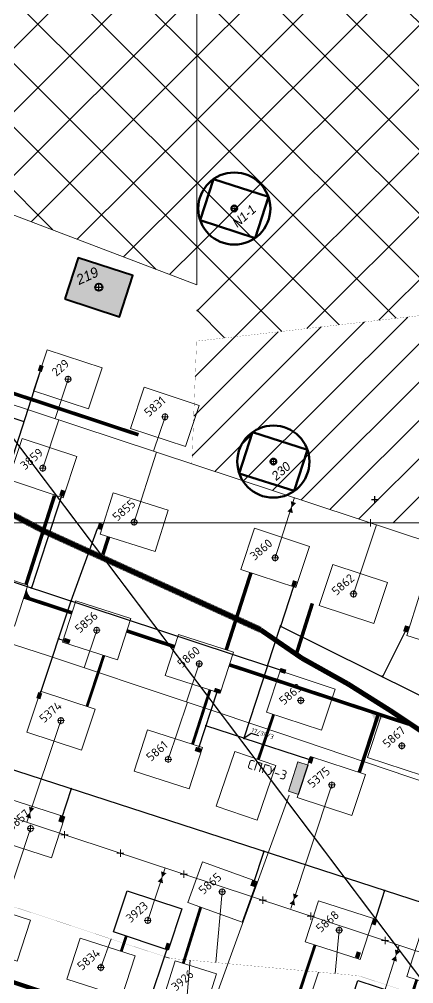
# Model space of a CAD drawing. Header units: millimetres. Extents: x 519 to 9564855, y -810 to 5021775.
# Drawn here: x 9532304 to 9532851, y 5001361 to 5002699 of the extents above; entities that cross this region are included whole.
import ezdxf
from ezdxf.enums import TextEntityAlignment as Align

# ---------------------------------------------------------------- set-up
doc = ezdxf.new("R2010")
doc.units = ezdxf.units.MM
doc.header["$LTSCALE"] = 2
doc.header["$MEASUREMENT"] = 0
doc.header["$PDMODE"] = 2
doc.header["$PDSIZE"] = 5
doc.linetypes.add('ACAD_ISO04W100', pattern=[30, 24, -3, 0, -3])
doc.linetypes.add('DASHED2', pattern=[9.525, 6.35, -3.175])
for name, color, linetype in [('Existing roads', 41, 'Continuous'), ('Future Roads', 44, 'Continuous'), ('GRID_PULKOVO', 7, 'Continuous'), ('OilColl&Flowlines', 3, 'Continuous'), ('ROAD_GROUND', 9, 'Continuous'), ('Stage 9.Frame&Text', 7, 'Continuous'), ('МГ-земельный участок', 7, 'Continuous'), ('Скважины  2018 года', 7, 'Continuous'), ('Скважины 2017г', 221, 'Continuous'), ('Скважины на 2014 год', 70, 'Continuous'), ('Скважины на 2015 год', 7, 'Continuous'), ('Скважины на 2016 год.', 40, 'Continuous'), ('Скважины на 2020 год', 140, 'Continuous')]:
    doc.layers.add(name, color=color, linetype=linetype)
for name, color, linetype, lineweight in [('PPLINE_GAS', 4, 'GAS_LINE', 30), ('severniy kollektor', 3, 'ACAD_ISO04W100', 30), ('Stage 11.Object 2.Frame&Text', 26, 'Continuous', 53), ('Карьер', 7, 'Continuous', 0), ('Скважины на 2024 год-125', 10, 'Continuous', 40), ('Скважины на 2026', 222, 'Continuous', 50), ('Скважины на 2026 доп.', 222, 'Continuous', 50), ('Электро', 1, 'Continuous', 30), ('Электроснаб', 1, 'Continuous', 18), ('Электроснабжене', 1, 'Continuous', 18)]:
    doc.layers.add(name, color=color, linetype=linetype, lineweight=lineweight)
doc.styles.add('92051501$0$STANDARD', font='simplex.shx')
doc.styles.add('Elect', font='isocpeur.ttf')
doc.styles.add('Line_GUGK', font='')
doc.styles.get("Standard").update_dxf_attribs({"font": 'isocpeur.ttf', "width": 0.5})
doc.styles.get('Line_GUGK').set_extended_font_data('Bm431', italic=True)
doc.linetypes.add('GAS_LINE', pattern='A,0.5,-0.2,["G",92051501$0$STANDARD,S=0.1,R=0,X=-0.1,Y=-0.05],-0.05', length=0.75)

# ---------------------------------------------------------------- blocks, each defined once
blk = doc.blocks.new('92051501$0$WELLPAD')
at = {"flags": 128}
blk.add_lwpolyline([(40, -30), (-40, -30), (-40, 30), (40, 30)], close=True, dxfattribs=at)

msp = doc.modelspace()

# ---------------------------------------------------------------- hatches: boundary and pattern name
at = {"linetype": 'ByBlock', "lineweight": 0, "ltscale": 80}
msp.add_hatch(color=1, dxfattribs=at).paths.add_polyline_path([(9532704.18579, 5001663.69646), (9532690.13348, 5001668.26233), (9532676.98271, 5001627.78845), (9532691.03502, 5001623.22257)])
at = {"layer": 'Future Roads', "linetype": 'ByBlock', "lineweight": 0, "ltscale": 25}
h = msp.add_hatch(color=41, dxfattribs=at)
edge = h.paths.add_edge_path()
edge.add_line((9532314.1118, 5001907.7346), (9532311.41893, 5001899.36103))
edge.add_line((9532311.41893, 5001899.36103), (9532319.37692, 5001896.72787))
edge.add_arc((9532334.79199, 5001910.36951), 20.58442, 187.61544674, 221.50735805, ccw=False)
edge.add_line((9532314.38913, 5001907.64158), (9532314.1118, 5001907.7346))
h = msp.add_hatch(color=41, dxfattribs=at)
edge = h.paths.add_edge_path()
edge.add_line((9532800.72544, 5001723.36821), (9532795.97941, 5001724.96006))
edge.add_arc((9532775.57655, 5001722.23214), 20.58442, 367.61544673, 401.50735806)
edge.add_line((9532790.99162, 5001735.87377), (9532809.15128, 5001729.86506))
edge.add_arc((9532820.78924, 5001706.05945), 26.4981, 476.05282574, 499.21610864)
at = {"layer": 'Карьер', "lineweight": 0}
h = msp.add_hatch(dxfattribs=at)
h.set_pattern_fill('NET', color=256, scale=500, angle=45, style=0)
h.paths.add_polyline_path([(9531530, 5003150), (9531530, 5003012.41061), (9532000, 5003012.50756), (9532000, 5003150)])
h.paths.add_polyline_path([(9532200.82776, 5003150), (9532000, 5003150), (9532000, 5003012.50756), (9532200.89469, 5003012.549)])
h.paths.add_polyline_path([(9532000, 5003000), (9531530, 5003000), (9531530, 5002720), (9532000, 5002540.29412)])
h.paths.add_polyline_path([(9532184.25404, 5002849.83445), (9532181.77125, 5002923.70671), (9532180.03847, 5002975.26335), (9532179.20709, 5003000), (9532000, 5003000), (9532000, 5002540.29412), (9532198.17034, 5002464.5231), (9532196.92, 5002493.96), (9532188.86, 5002712.79), (9532187.45839, 5002754.4931)])
h.paths.add_polyline_path([(9532026.2, 5002754, -1), (9532016.2, 5002754, -1)], flags=0)
h.paths.add_polyline_path([(9532550, 5003000), (9532179.20709, 5003000), (9532180.03847, 5002975.26335), (9532181.77125, 5002923.70671), (9532184.25404, 5002849.83445), (9532187.45839, 5002754.4931), (9532188.86, 5002712.79), (9532198.73034, 5002464.30899), (9532550, 5002330)])
h.paths.add_polyline_path([(9532200.82776, 5003150), (9532200.89469, 5003012.549), (9532178.78548, 5003012.54444), (9532179.20709, 5003000), (9532550, 5003000), (9532550, 5003150)])
h.paths.add_polyline_path([(9531717.26949, 5002856.20254), (9531843.26949, 5002856.20254), (9531843.26949, 5002901.20254), (9531717.26949, 5002901.20254)], flags=24)
h.paths.add_polyline_path([(9532023.85165, 5002745.60311), (9532057.88116, 5002779.63262), (9532040.64544, 5002796.86835), (9532006.61592, 5002762.83884)], flags=24)
at = {"layer": 'Карьер', "linetype": 'ByBlock', "lineweight": 0, "ltscale": 5}
h = msp.add_hatch(dxfattribs=at)
h.set_pattern_fill('NET', color=4, scale=500, angle=45)
h.paths.add_polyline_path([(9533000, 5003000), (9533000, 5003000), (9532550, 5003000), (9532550, 5002330), (9532549.8, 5002252), (9533000, 5002303.60825)])
h.paths.add_polyline_path([(9533000, 5003149.05192), (9532586.98715, 5003149.70151), (9532550, 5003149.6835), (9532550, 5003000), (9533000, 5003000)])
h.paths.add_polyline_path([(9533643.38, 5003148.04), (9533000, 5003149.05192), (9533000, 5003000), (9533688.50212, 5003000)])
h.paths.add_polyline_path([(9533688.50212, 5003000), (9533000, 5003000), (9533000, 5002303.60825), (9533870.35, 5002403.38)])
h = msp.add_hatch(dxfattribs=at)
h.set_pattern_fill('ANSI31', color=5, scale=300)
h.paths.add_polyline_path([(9532549.8, 5002252), (9532543.21012, 5002081.86135), (9532790.61366, 5002000), (9533000, 5002000), (9533000, 5002303.53128)])
h.paths.add_polyline_path([(9534000, 5002000), (9533870.75, 5002403.2), (9533000, 5002303.53128), (9533000, 5002000)])
h.paths.add_polyline_path([(9533436.27985, 5002004.61056), (9533544.22985, 5002004.61056), (9533544.22985, 5002033.18556), (9533436.27985, 5002033.18556)], flags=24)
at = {"layer": 'Скважины на 2024 год-125', "linetype": 'ByBlock', "lineweight": 0, "true_color": 0xadddf7}
h = msp.add_hatch(color=141, dxfattribs=at)
h.dxf.hatch_style = 1
h.paths.add_polyline_path([(9532461.61277, 5002342.97102), (9532385.52825, 5002367.69238), (9532366.98723, 5002310.62898), (9532443.07175, 5002285.90762)])
h.paths.add_polyline_path([(9532419.3, 5002326.8, -1), (9532409.3, 5002326.8, -1)], flags=16)
at = {"layer": 'Электро', "ltscale": 7.5}
for points in [[(9532337.91697, 5002217.44929), (9532332.2946, 5002219.27535), (9532329.63246, 5002211.07871), (9532335.25484, 5002209.25265)], [(9532367.59388, 5002044.35462), (9532361.9715, 5002046.18068), (9532359.30937, 5002037.98404), (9532364.93174, 5002036.15798)], [(9532411.86445, 5001991.9436), (9532417.47668, 5001990.08662), (9532420.18391, 5001998.26847), (9532414.57168, 5002000.12546)], [(9532689.03557, 5001918.4956), (9532683.4132, 5001920.32166), (9532680.75106, 5001912.12502), (9532686.37343, 5001910.29896)], [(9532836.03237, 5001849.63412), (9532841.64461, 5001847.77714), (9532844.35184, 5001855.959), (9532838.7396, 5001857.81598)], [(9532373.28842, 5001832.07468), (9532375.1454, 5001837.68692), (9532366.96354, 5001840.39415), (9532365.10656, 5001834.78191)], [(9532666.02381, 5001798.67888), (9532664.22805, 5001793.04676), (9532672.4389, 5001790.42878), (9532674.23466, 5001796.0609)], [(9532581.64845, 5001762.68078), (9532583.50544, 5001768.29301), (9532575.32358, 5001771.00024), (9532573.46659, 5001765.38801)], [(9532335.87317, 5001763.26458), (9532330.24105, 5001765.06034), (9532327.62308, 5001756.84949), (9532333.2552, 5001755.05373)], [(9532555.28682, 5001680.78163), (9532557.1438, 5001686.39387), (9532548.96195, 5001689.1011), (9532547.10496, 5001683.48886)], [(9532712.06135, 5001673.90944), (9532706.42923, 5001675.7052), (9532703.81126, 5001667.49435), (9532709.44338, 5001665.69859)], [(9532358.14517, 5001585.75596), (9532363.7574, 5001583.89898), (9532366.46463, 5001592.08084), (9532360.8524, 5001593.93782)], [(9532624.22618, 5001496.53562), (9532629.83841, 5001494.67863), (9532632.54564, 5001502.86049), (9532626.93341, 5001504.71748)], [(9532792.1163, 5001443.22934), (9532797.72854, 5001441.37236), (9532800.43577, 5001449.55422), (9532794.82353, 5001451.4112)], [(9532514.00216, 5001415.67177), (9532508.37979, 5001417.49782), (9532505.71765, 5001409.30118), (9532511.34003, 5001407.47512)], [(9532777.47537, 5001403.56029), (9532771.853, 5001405.38635), (9532769.19086, 5001397.18971), (9532774.81324, 5001395.36365)]]:
    msp.add_hatch(color=256, dxfattribs=at).paths.add_polyline_path(points)
at = {"layer": 'Электроснаб', "linetype": 'ByBlock', "lineweight": 0, "ltscale": 7.5}
for points in [[(9532337.91697, 5002217.44929), (9532332.2946, 5002219.27535), (9532329.63246, 5002211.07871), (9532335.25484, 5002209.25265)], [(9532367.59388, 5002044.35462), (9532361.9715, 5002046.18068), (9532359.30937, 5002037.98404), (9532364.93174, 5002036.15798)], [(9532411.86445, 5001991.9436), (9532417.47668, 5001990.08662), (9532420.18391, 5001998.26847), (9532414.57168, 5002000.12546)], [(9532689.03557, 5001918.4956), (9532683.4132, 5001920.32166), (9532680.75106, 5001912.12502), (9532686.37343, 5001910.29896)], [(9532836.03237, 5001849.63412), (9532841.64461, 5001847.77714), (9532844.35184, 5001855.959), (9532838.7396, 5001857.81598)], [(9532373.28842, 5001832.07468), (9532375.1454, 5001837.68692), (9532366.96354, 5001840.39415), (9532365.10656, 5001834.78191)], [(9532666.02381, 5001798.67888), (9532664.22805, 5001793.04676), (9532672.4389, 5001790.42878), (9532674.23466, 5001796.0609)], [(9532581.64845, 5001762.68078), (9532583.50544, 5001768.29301), (9532575.32358, 5001771.00024), (9532573.46659, 5001765.38801)], [(9532335.87317, 5001763.26458), (9532330.24105, 5001765.06034), (9532327.62308, 5001756.84949), (9532333.2552, 5001755.05373)], [(9532555.28682, 5001680.78163), (9532557.1438, 5001686.39387), (9532548.96195, 5001689.1011), (9532547.10496, 5001683.48886)], [(9532712.06135, 5001673.90944), (9532706.42923, 5001675.7052), (9532703.81126, 5001667.49435), (9532709.44338, 5001665.69859)], [(9532358.14517, 5001585.75596), (9532363.7574, 5001583.89898), (9532366.46463, 5001592.08084), (9532360.8524, 5001593.93782)], [(9532624.22618, 5001496.53562), (9532629.83841, 5001494.67863), (9532632.54564, 5001502.86049), (9532626.93341, 5001504.71748)], [(9532792.1163, 5001443.22934), (9532797.72854, 5001441.37236), (9532800.43577, 5001449.55422), (9532794.82353, 5001451.4112)], [(9532514.00216, 5001415.67177), (9532508.37979, 5001417.49782), (9532505.71765, 5001409.30118), (9532511.34003, 5001407.47512)]]:
    msp.add_hatch(color=1, dxfattribs=at).paths.add_polyline_path(points)
at = {"layer": 'Электроснабжене', "linetype": 'ByBlock', "lineweight": 0, "ltscale": 7.5}
for points in [[(9532337.91697, 5002217.44929), (9532332.2946, 5002219.27535), (9532329.63246, 5002211.07871), (9532335.25484, 5002209.25265)], [(9532367.59388, 5002044.35462), (9532361.9715, 5002046.18068), (9532359.30937, 5002037.98404), (9532364.93174, 5002036.15798)], [(9532411.86445, 5001991.9436), (9532417.47668, 5001990.08662), (9532420.18391, 5001998.26847), (9532414.57168, 5002000.12546)], [(9532689.03557, 5001918.4956), (9532683.4132, 5001920.32166), (9532680.75106, 5001912.12502), (9532686.37343, 5001910.29896)], [(9532836.03237, 5001849.63412), (9532841.64461, 5001847.77714), (9532844.35184, 5001855.959), (9532838.7396, 5001857.81598)], [(9532373.28842, 5001832.07468), (9532375.1454, 5001837.68692), (9532366.96354, 5001840.39415), (9532365.10656, 5001834.78191)], [(9532666.02381, 5001798.67888), (9532664.22805, 5001793.04676), (9532672.4389, 5001790.42878), (9532674.23466, 5001796.0609)], [(9532581.64845, 5001762.68078), (9532583.50544, 5001768.29301), (9532575.32358, 5001771.00024), (9532573.46659, 5001765.38801)], [(9532335.87317, 5001763.26458), (9532330.24105, 5001765.06034), (9532327.62308, 5001756.84949), (9532333.2552, 5001755.05373)], [(9532555.28682, 5001680.78163), (9532557.1438, 5001686.39387), (9532548.96195, 5001689.1011), (9532547.10496, 5001683.48886)], [(9532712.06135, 5001673.90944), (9532706.42923, 5001675.7052), (9532703.81126, 5001667.49435), (9532709.44338, 5001665.69859)], [(9532358.14517, 5001585.75596), (9532363.7574, 5001583.89898), (9532366.46463, 5001592.08084), (9532360.8524, 5001593.93782)], [(9532624.22618, 5001496.53562), (9532629.83841, 5001494.67863), (9532632.54564, 5001502.86049), (9532626.93341, 5001504.71748)], [(9532792.1163, 5001443.22934), (9532797.72854, 5001441.37236), (9532800.43577, 5001449.55422), (9532794.82353, 5001451.4112)], [(9532514.00216, 5001415.67177), (9532508.37979, 5001417.49782), (9532505.71765, 5001409.30118), (9532511.34003, 5001407.47512)]]:
    msp.add_hatch(color=1, dxfattribs=at).paths.add_polyline_path(points)

# ---------------------------------------------------------------- linework, layer by layer
at = {"color": 1, "linetype": 'ByBlock', "lineweight": 0, "ltscale": 80, "elevation": -0.73496}
msp.add_lwpolyline([(9532690.13348, 5001668.26233), (9532704.18579, 5001663.69646), (9532691.03502, 5001623.22257), (9532676.98271, 5001627.78845)], close=True, dxfattribs=at)
msp.add_point((9532797, 5002032.1))
at = {"linetype": 'ByBlock', "lineweight": 0, "ltscale": 5}
for p in [(9532366.83539, 5001567.24862), (9532444.17068, 5001541.65972), (9532532.21017, 5001512.52897), (9532641.52433, 5001476.35881), (9532708.07092, 5001454.3397), (9532810.89535, 5001420.31687)]:
    msp.add_point(p, dxfattribs=at)
at = {"layer": 'DEFPOINTS', "lineweight": 0, "ltscale": 80}
for p in [(9532336.5, 5002075.9), (9532658.6, 5001951.4), (9532361.8, 5001725.5), (9532737.1, 5001636.2), (9532737.1, 5001636.2), (9532737.1, 5001636.2), (9532737.1, 5001636.2)]:
    msp.add_point(p, dxfattribs=at)
at = {"layer": 'Existing roads', "linetype": 'ByBlock', "lineweight": 0, "ltscale": 5}
for points, const_width in [([(9532421.3197, 5001816.07106), (9532397.83665, 5001745.09996)], 4), ([(9532568.38568, 5001768.00863), (9532544.11408, 5001692.53534)], 4), ([(9531952.01775, 5001476.28536), (9533383.45024, 5001002.65028)], 6), ([(9532531.25907, 5001388.66063), (9532555.49552, 5001466.65312)], 4), ([(9532676.60943, 5001301.24087), (9532713.92407, 5001414.08463)], 4)]:
    msp.add_lwpolyline(points, dxfattribs=dict(at, const_width=const_width))
at = {"layer": 'Existing roads', "linetype": 'ByBlock', "lineweight": 0, "ltscale": 5, "const_width": 4, "elevation": 0.00005}
msp.add_lwpolyline([(9532445.3674, 5001405.45479), (9532452.21651, 5001426.15433)], dxfattribs=at)
at = {"layer": 'Future Roads', "color": 41, "linetype": 'ByBlock', "lineweight": 0, "const_width": 5, "elevation": 0.00005}
for points in [[(9532469.26145, 5002122.05797), (9532205.1022, 5002209.61742)], [(9532352.92637, 5002037.69889), (9532313.42792, 5001914.41369)], [(9532625.08989, 5001930.51975), (9532590.88755, 5001823.79853)], [(9532710.22183, 5001888.18233), (9532687.9092, 5001817.5229)], [(9532775.28391, 5001653.85638), (9532801.70473, 5001734.61321)]]:
    msp.add_lwpolyline(points, dxfattribs=at)
at = {"layer": 'Future Roads', "color": 41, "linetype": 'ByBlock', "lineweight": 0, "const_width": 5}
for points in [[(9532427.86708, 5001980.65327), (9532419.82453, 5001955.54018)], [(9532377.03444, 5001875.12891), (9532310.68613, 5001897.08237)], [(9532519.25652, 5001828.07021), (9532452.98746, 5001849.99744)], [(9532843.45195, 5001720.79981), (9532595.20953, 5001802.93873)]]:
    msp.add_lwpolyline(points, dxfattribs=at)
at = {"layer": 'GRID_PULKOVO', "lineweight": 0}
msp.add_line((9519000, 5002000), (9533000, 5002000), dxfattribs=at)
at = {"layer": 'OilColl&Flowlines', "color": 3, "linetype": 'ByBlock', "lineweight": 0}
for p, q in [((9528113.79608, 5002974.50562), (9533711.21889, 5001122.41542)), ((9531577.2975, 5002401.46434), (9533914.48145, 5001628.13251)), ((9532336.5, 5002075.9), (9532358.67584, 5002142.9204)), ((9532658.6, 5001951.4), (9532685.59774, 5002035.01552)), ((9532361.8, 5001725.5), (9532314.5292, 5001584.55473)), ((9532737.1, 5001636.2), (9532680.36661, 5001464.73885))]:
    msp.add_line(p, q, dxfattribs=at)
at = {"layer": 'OilColl&Flowlines', "lineweight": 0, "ltscale": 50}
for p, q in [((9532371.6, 5002199.1), (9532353.56052, 5002144.58062)), ((9532506, 5002147), (9532490.24552, 5002099.38638)), ((9532767.3, 5001901.2), (9532799.06577, 5001997.20335))]:
    msp.add_line(p, q, dxfattribs=at)
at = {"layer": 'OilColl&Flowlines', "linetype": 'ByBlock', "lineweight": 0}
for p, q in [((9532482, 5001448.4), (9532506.19894, 5001521.13469)), ((9532802, 5001324), (9532830.7009, 5001413.76287))]:
    msp.add_line(p, q, dxfattribs=at)
at = {"layer": 'OilColl&Flowlines', "color": 3, "linetype": 'ByBlock', "lineweight": 0}
for points in [[(9532684.06878, 5002028.60317, 8, 0, 0), (9532681.68827, 5002021.59133, 0, 8, 0), (9532679.30593, 5002014.57407, 8, 8, 0)], [(9532321.30756, 5001604.85788, 8, 0, 0), (9532318.92706, 5001597.84604, 0, 8, 0), (9532316.54471, 5001590.82878, 8, 8, 0)], [(9532687.20203, 5001484.31669, 8, 0, 0), (9532684.82153, 5001477.30485, 0, 8, 0), (9532682.43918, 5001470.28759, 8, 8, 0)]]:
    msp.add_lwpolyline(points, format="xyseb", dxfattribs=at)
at = {"layer": 'OilColl&Flowlines', "linetype": 'ByBlock', "lineweight": 0, "ltscale": 5, "const_width": 0.2}
for points in [[(9532115.37207, 5001527.12365), (9532512.46181, 5001395.74729)], [(9532512.46181, 5001395.74729), (9532774.44245, 5001371.53027)], [(9532774.44245, 5001371.53027), (9533250.84546, 5001213.89714)]]:
    msp.add_lwpolyline(points, dxfattribs=at)
at = {"layer": 'OilColl&Flowlines', "linetype": 'ByBlock', "lineweight": 0}
for points in [[(9532504.26013, 5001515.09256, 8, 0, 0), (9532501.87962, 5001508.08073, 0, 8, 0), (9532499.49728, 5001501.06347, 8, 8, 0)], [(9532828.36942, 5001406.53402, 8, 0, 0), (9532825.98892, 5001399.52218, 0, 8, 0), (9532823.60657, 5001392.50492, 8, 8, 0)]]:
    msp.add_lwpolyline(points, format="xyseb", dxfattribs=at)
at = {"layer": 'PPLINE_GAS', "lineweight": 0, "ltscale": 25}
msp.add_line((9532678.12933, 5001622.29979), (9532413.60392, 5000895.54639), dxfattribs=at)
at = {"layer": 'ROAD_GROUND', "color": 8, "lineweight": 0, "const_width": 7}
for points in [[(9524537.87877, 5006183.0772), (9524596.61062, 5006146.11647), (9525224.23922, 5006057.68426), (9525621.0772, 5005860.96201), (9525912.93567, 5005677.01423), (9526862.06839, 5005023.65939), (9527571.35015, 5004512.27254), (9528019.23113, 5004210.88347), (9529454.57675, 5003507.66217), (9530449.20265, 5002994.49962), (9531579.26201, 5002384.42156), (9532340.28086, 5001987.55958), (9532638.37132, 5001851.5639)], [(9532695.99, 5001811.97), (9532638.37132, 5001851.5639)], [(9532695.99, 5001811.97), (9532759.77, 5001776.25)], [(9532759.77, 5001776.25), (9532818.28, 5001739.4)], [(9532818.28, 5001739.4), (9532883.25, 5001696.17)]]:
    msp.add_lwpolyline(points, dxfattribs=at)
at = {"layer": 'ROAD_GROUND', "lineweight": 0, "const_width": 0.5}
for points in [[(9524542.10393, 5006176.41948), (9524595.18425, 5006142.27793), (9525223.04143, 5006053.81351), (9525619.11741, 5005857.46901), (9525910.73434, 5005673.67347), (9526859.72905, 5005020.41478), (9527569.06331, 5004508.99009), (9528017.22526, 5004207.41194), (9529452.74272, 5003504.10741), (9530447.30242, 5002990.9798), (9531577.38702, 5002380.88811), (9532338.52473, 5001983.96415), (9532636.71105, 5001847.92473)], [(9524546.43165, 5006183.14784), (9524598.037, 5006149.955), (9525225.437, 5006061.555), (9525623.037, 5005864.455), (9525915.137, 5005680.355), (9526864.337, 5005026.955), (9527573.637, 5004515.555), (9528021.237, 5004214.355), (9529456.337, 5003511.255), (9530451.037, 5002998.055), (9531581.137, 5002387.955), (9532342.037, 5001991.155), (9532640.03159, 5001855.20306)]]:
    msp.add_lwpolyline(points, dxfattribs=at)
at = {"layer": 'severniy kollektor', "linetype": 'Continuous', "lineweight": 0}
msp.add_lwpolyline([(9533050.9466, 5001552.5322), (9532995.84, 5001576.4048), (9532965.1047, 5001593.1924), (9532873.9752, 5001637.3345), (9532666.485, 5001707.4662), (9532538.2339, 5001750.7109), (9532344.466, 5001815.5289), (9532251.2939, 5001845.6662), (9532249.8324, 5001846.0274), (9532105.8434, 5001892.8327), (9531922.8381, 5001952.285), (9531921.7448, 5001952.6028), (9531920.7279, 5001952.9693), (9531553.1023, 5002072.7637)], dxfattribs=at)
at = {"layer": 'Stage 9.Frame&Text', "color": 0, "linetype": 'ByBlock', "lineweight": 0, "elevation": 0.00005}
for points in [[(9532289.09218, 5002059.8859), (9532365.0727, 5002034.74532), (9532383.92814, 5002091.73072), (9532307.94761, 5002116.8713)], [(9532611.19218, 5001935.3859), (9532687.1727, 5001910.24532), (9532706.02814, 5001967.23072), (9532630.04761, 5001992.3713)], [(9532314.39218, 5001709.4859), (9532390.3727, 5001684.34532), (9532409.22814, 5001741.33072), (9532333.24761, 5001766.4713)], [(9532688.93384, 5001618.89402), (9532764.91436, 5001593.75344), (9532783.7698, 5001650.73884), (9532707.78927, 5001675.87942)]]:
    msp.add_lwpolyline(points, close=True, dxfattribs=at)
at = {"layer": 'Stage 9.Frame&Text', "color": 0, "linetype": 'ByBlock', "lineweight": 0}
for centre in [(9532336.5, 5002075.9), (9532658.6, 5001951.4), (9532361.8, 5001725.5), (9532737.1, 5001636.2), (9532482, 5001448.4)]:
    msp.add_circle(centre, 4, dxfattribs=at)
for p in [(9532336.5, 5002075.9), (9532361.8, 5001725.5), (9532737.1, 5001636.2), (9532482, 5001448.4)]:
    msp.add_point(p, dxfattribs=at)
at = {"layer": 'Stage 9.Frame&Text', "color": 0, "linetype": 'ByBlock', "lineweight": 0, "ltscale": 80}
msp.add_point((9532658.6, 5001951.4), dxfattribs=at)
at = {"layer": 'Карьер', "color": 1, "lineweight": 0}
for p, q in [((9532550, 5003150), (9532550, 5002330)), ((9532550, 5002330), (9531530, 5002720))]:
    msp.add_line(p, q, dxfattribs=at)
at = {"layer": 'Карьер', "color": 5, "linetype": 'ByBlock', "lineweight": 0, "ltscale": 5, "const_width": 0.2}
msp.add_lwpolyline([(9532549.8, 5002252), (9533870.75, 5002403.2), (9534000, 5002000), (9532790.61366, 5002000), (9532543.2, 5002081.6), (9532549.8, 5002252)], dxfattribs=at)
at = {"layer": 'Карьер', "color": 5, "linetype": 'ByBlock', "lineweight": 0, "ltscale": 5}
msp.add_point((9532790.7, 5002000), dxfattribs=at)
at = {"layer": 'МГ-земельный участок', "color": 0, "linetype": 'DASHED2', "lineweight": 25, "ltscale": 5, "const_width": 2}
msp.add_lwpolyline([(9522167.80801, 4999999.48247), (9521654, 5002362), (9522840, 5002532), (9525642, 5002155), (9528521, 5002235), (9531281, 5003464), (9533105, 5001043), (9546614, 4998215), (9544978, 4995525), (9543652, 4996420), (9539605, 4995735), (9529554.6705, 4998798.09585), (9529554.71722, 4998845.23995), (9529525.402, 4998845.269), (9529525.36994, 4998882.97318), (9529309.91997, 4998882.84552), (9526935, 5000017), (9526935, 4999132), (9522906, 5001105), (9522683.367, 5000265.06642), (9522496, 5000315)], close=True, dxfattribs=at)
at = {"layer": 'Скважины  2018 года', "color": 0, "linetype": 'ByBlock', "lineweight": 0}
msp.add_point((9532767.3, 5001901.2), dxfattribs=at)
at = {"layer": 'Скважины 2017г', "color": 3, "linetype": 'ByBlock', "lineweight": 0, "ltscale": 5}
for points in [[(9532463.2, 5002001), (9532494.36746, 5002098.02251)], [(9532682.9, 5001267.8), (9532718.8974, 5001376.66475)]]:
    msp.add_lwpolyline(points, dxfattribs=at)
at = {"layer": 'Скважины 2017г', "color": 0, "linetype": 'ByBlock', "lineweight": 0, "ltscale": 5}
for points in [[(9532416.02218, 5001984.3795), (9532434.03453, 5002041.63697), (9532510.37782, 5002017.6205), (9532492.36547, 5001960.36303), (9532416.02218, 5001984.3795)], [(9532841.22218, 5001843.4795), (9532859.23453, 5001900.73697), (9532935.57782, 5001876.7205), (9532917.56547, 5001819.46303), (9532841.22218, 5001843.4795)], [(9532935.66813, 5001403.31215), (9532917.29912, 5001346.19316), (9532841.14046, 5001370.68517), (9532859.50947, 5001427.80416), (9532935.66813, 5001403.31215)]]:
    msp.add_lwpolyline(points, dxfattribs=at)
msp.add_circle((9532463.2, 5002001), 4, dxfattribs=at)
msp.add_point((9532463.2, 5002001), dxfattribs=at)
at = {"layer": 'Скважины на 2014 год', "color": 9, "linetype": 'ByBlock', "lineweight": 0, "ltscale": 5, "const_width": 4}
msp.add_lwpolyline([(9532635.31075, 5001671.5933), (9532656.61119, 5001734.19233)], dxfattribs=at)
at = {"layer": 'Скважины на 2014 год', "color": 41, "linetype": 'ByBlock', "lineweight": 0, "ltscale": 5, "const_width": 4, "elevation": 0.00005}
msp.add_lwpolyline([(9532846.72895, 5001340.72383), (9532854.90507, 5001366.18969)], dxfattribs=at)
at = {"layer": 'Скважины на 2015 год', "color": 3, "linetype": 'ByBlock', "lineweight": 0, "ltscale": 5}
for p, q in [((9532411.3, 5001850.8), (9532393.96269, 5001798.97158)), ((9532553.5, 5001804.4), (9532535.95633, 5001751.47278)), ((9532510.6, 5001671.8), (9532537.12127, 5001751.08309)), ((9532319.8, 5001575.8), (9532285.15466, 5001470.95141)), ((9532585.29641, 5001487.80115), (9532576.23236, 5001389.8464)), ((9532747.5, 5001434.8), (9532741.92162, 5001374.51467)), ((9532417.2, 5001383), (9532431.3487, 5001422.5834, 0.00005)), ((9532536.6, 5001344.8), (9532541.0692, 5001393.10287))]:
    msp.add_line(p, q, dxfattribs=at)
at = {"layer": 'Скважины на 2015 год', "linetype": 'ByBlock', "lineweight": 0, "ltscale": 5}
msp.add_line((9532504.94466, 5001398.23432), (9532512.46181, 5001395.74729), dxfattribs=at)
at = {"layer": 'Скважины на 2015 год', "color": 0, "linetype": 'ByBlock', "lineweight": 0}
for points in [[(9532315.99433, 5001913.58836), (9532297.62532, 5001856.46936), (9532221.46666, 5001880.96137), (9532239.83567, 5001938.08036), (9532315.99433, 5001913.58836)], [(9532458.50048, 5001867.14034), (9532440.13147, 5001810.02134), (9532363.97281, 5001834.51335), (9532382.34182, 5001891.63235), (9532458.50048, 5001867.14034)], [(9532600.88402, 5001820.58375), (9532582.51502, 5001763.46475), (9532506.35636, 5001787.95676), (9532524.72536, 5001845.07576), (9532600.88402, 5001820.58375)], [(9532557.86813, 5001688.11215), (9532539.49912, 5001630.99316), (9532463.34046, 5001655.48517), (9532481.70947, 5001712.60416), (9532557.86813, 5001688.11215)], [(9532367.06813, 5001592.11215), (9532348.69912, 5001534.99316), (9532272.54046, 5001559.48517), (9532290.90947, 5001616.60416), (9532367.06813, 5001592.11215)], [(9532633.10324, 5001502.45984), (9532612.75905, 5001446.01416), (9532537.49815, 5001473.13975), (9532557.84234, 5001529.58542), (9532633.10324, 5001502.45984)], [(9532794.76813, 5001451.11215), (9532776.39912, 5001393.99316), (9532700.24046, 5001418.48517), (9532718.60947, 5001475.60416), (9532794.76813, 5001451.11215)], [(9532319.66813, 5001448.71215), (9532301.29912, 5001391.59316), (9532225.14046, 5001416.08517), (9532243.50947, 5001473.20416), (9532319.66813, 5001448.71215)], [(9532464.46813, 5001399.31215), (9532446.09912, 5001342.19316), (9532369.94046, 5001366.68517), (9532388.30947, 5001423.80416), (9532464.46813, 5001399.31215)], [(9532553.52419, 5001297.90227), (9532496.25018, 5001315.78207), (9532520.08991, 5001392.14742), (9532577.36392, 5001374.26763), (9532553.52419, 5001297.90227)]]:
    msp.add_lwpolyline(points, dxfattribs=at)
at = {"layer": 'Скважины на 2015 год', "color": 0, "linetype": 'ByBlock', "lineweight": 0, "ltscale": 5}
msp.add_lwpolyline([(9532633.91425, 5001587.56401), (9532577.11253, 5001606.89181), (9532602.88293, 5001682.62745), (9532659.68465, 5001663.29965), (9532633.91425, 5001587.56401)], dxfattribs=at)
at = {"layer": 'Скважины на 2015 год', "color": 0, "linetype": 'ByBlock', "lineweight": 0}
for centre in [(9532411.3, 5001850.8), (9532553.5, 5001804.4), (9532510.6, 5001671.8), (9532319.8, 5001575.8), (9532585.29641, 5001487.80115), (9532747.5, 5001434.8), (9532417.2, 5001383)]:
    msp.add_circle(centre, 4, dxfattribs=at)
for p in [(9532411.3, 5001850.8), (9532553.5, 5001804.4), (9532510.6, 5001671.8), (9532319.8, 5001575.8), (9532585.3, 5001487.8), (9532747.5, 5001434.8), (9532417.2, 5001383)]:
    msp.add_point(p, dxfattribs=at)
at = {"layer": 'Скважины на 2016 год.', "color": 0, "linetype": 'ByBlock', "lineweight": 0}
for points, elevation in [([(9532646.79839, 5001737.43921), (9532722.77891, 5001712.29863), (9532741.63435, 5001769.28402), (9532665.65382, 5001794.4246)], 0.00008), ([(9532786.67462, 5001674.50152), (9532862.65514, 5001649.36094), (9532881.51058, 5001706.34633), (9532805.53005, 5001731.48691)], 0.0001)]:
    msp.add_lwpolyline(points, close=True, dxfattribs=dict(at, elevation=elevation))
for centre in [(9532694.1, 5001753.5), (9532834.17002, 5001690.509, 0)]:
    msp.add_circle(centre, 4, dxfattribs=at)
for p in [(9532694.1, 5001753.5), (9532834.2, 5001690.6)]:
    msp.add_point(p, dxfattribs=at)
at = {"layer": 'Скважины на 2020 год', "color": 0, "linetype": 'ByBlock', "lineweight": 0}
for points in [[(9532323.88202, 5002183.0776), (9532399.86254, 5002157.93702), (9532418.71798, 5002214.92241), (9532342.73745, 5002240.06299)], [(9532458.28202, 5002130.9776), (9532534.26254, 5002105.83702), (9532553.11798, 5002162.82241), (9532477.13745, 5002187.96299)]]:
    msp.add_lwpolyline(points, close=True, dxfattribs=at)
msp.add_lwpolyline([(9532719.61838, 5001885.08426), (9532795.56254, 5001860.03702), (9532814.41798, 5001917.02241), (9532738.43745, 5001942.16299), (9532719.61838, 5001885.08426)], dxfattribs=at)
for centre, radius in [((9532371.6, 5002199.1), 4), ((9532506, 5002147), 4), ((9532767.3, 5001901.2), 4.0951)]:
    msp.add_circle(centre, radius, dxfattribs=at)
for p in [(9532371.6, 5002199.1), (9532506, 5002147)]:
    msp.add_point(p, dxfattribs=at)
at = {"layer": 'Скважины на 2024 год-125'}
msp.add_lwpolyline([(9532366.98723, 5002310.62898), (9532443.07175, 5002285.90762), (9532461.61277, 5002342.97102), (9532385.52825, 5002367.69238)], close=True, dxfattribs=at)
at = {"layer": 'Скважины на 2024 год-125', "ltscale": 50}
msp.add_circle((9532414.3, 5002326.8), 5, dxfattribs=at)
at = {"layer": 'Скважины на 2024 год-125', "lineweight": 25}
msp.add_point((9532414.3, 5002326.8), dxfattribs=at)
at = {"layer": 'Скважины на 2026', "linetype": 'ByBlock', "ltscale": 50}
msp.add_lwpolyline([(9532608.97913, 5002068.46257), (9532685.20178, 5002044.17044), (9532703.42087, 5002101.33743), (9532627.19822, 5002125.62956)], close=True, dxfattribs=at)
msp.add_circle((9532656.2, 5002084.9), 50, dxfattribs=at)
at = {"layer": 'Скважины на 2026', "linetype": 'ByBlock'}
msp.add_circle((9532656.2, 5002084.9), 4, dxfattribs=at)
at = {"layer": 'Скважины на 2026', "linetype": 'ByBlock', "lineweight": 0}
msp.add_point((9532656.2, 5002084.9), dxfattribs=at)
at = {"layer": 'Скважины на 2026 доп.', "linetype": 'ByBlock', "ltscale": 50}
msp.add_lwpolyline([(9532554.68723, 5002419.82898), (9532630.77175, 5002395.10762), (9532649.31277, 5002452.17102), (9532573.22825, 5002476.89238)], close=True, dxfattribs=at)
msp.add_circle((9532602, 5002436), 50, dxfattribs=at)
at = {"layer": 'Скважины на 2026 доп.', "linetype": 'ByBlock'}
msp.add_circle((9532602, 5002436), 4, dxfattribs=at)
at = {"layer": 'Скважины на 2026 доп.', "linetype": 'ByBlock', "lineweight": 0}
msp.add_point((9532602, 5002436), dxfattribs=at)
at = {"layer": 'Электро'}
for p, q in [((9532333.0693, 5002210.38352), (9532243.6397, 5001935.14749)), ((9532362.7462, 5002037.28885, 0), (9532320.89696, 5001909.77879, 0)), ((9532375.97397, 5001891.57041), (9532412.41731, 5001992.20125)), ((9532684.1879, 5001911.42983, 0), (9532665.61187, 5001854.93399, 0)), ((9532333.54438, 5001763.71514, 0), (9532375.97397, 5001891.57041)), ((9532839.85401, 5001850.89667), (9532807.57143, 5001786.15425, 0.00005)), ((9532648.0566, 5001801.54263), (9532615.43976, 5001701.1583)), ((9532615.43976, 5001701.1583), (9532625.34639, 5001708.22804)), ((9532625.34639, 5001708.22804), (9532635.42784, 5001704.95237)), ((9532615.43976, 5001701.1583), (9532706.30629, 5001671.3975, 0.00005))]:
    msp.add_line(p, q, dxfattribs=at)
at = {"layer": 'Электро', "ltscale": 25}
for p, q in [((9532266.77569, 5002154.77561), (9532310.42178, 5002140.68162)), ((9532508.32602, 5001408.45511), (9532469.58291, 5001291.34684))]:
    msp.add_line(p, q, dxfattribs=at)
at = {"layer": 'Электро', "ltscale": 7.5}
for p, q in [((9532358.5987, 5001839.2126, 0), (9532365.87595, 5001837.18151, 0)), ((9532668.94596, 5001794.6747), (9532648.05677, 5001801.54314)), ((9532577.88653, 5001764.87951), (9532552.64714, 5001687.20065)), ((9532615.43976, 5001701.1583), (9532562.74535, 5001718.27975)), ((9532375.96152, 5001630.81195, 0), (9532362.18929, 5001588.42542, 0)), ((9532642.85525, 5001544.09292, 0), (9532628.2703, 5001499.20507)), ((9532810.22948, 5001489.70974, 0), (9532796.16423, 5001446.42135))]:
    msp.add_line(p, q, dxfattribs=at)
at = {"layer": 'Электро'}
for points, elevation in [([(9530840.12613, 5001685.10724), (9530867.95929, 5001675.80813), (9531072.27425, 5002322.12467), (9532648.0566, 5001801.54263), (9532666.21636, 5001856.77245), (9535175.35053, 5000609.58884)], 0.00005), ([(9530996.06208, 5002079.29281), (9533022.96027, 5001420.7274), (9533008.37533, 5001375.83955)], 0)]:
    msp.add_lwpolyline(points, dxfattribs=dict(at, elevation=elevation))
at = {"layer": 'Электро', "ltscale": 7.5, "const_width": 1.5, "elevation": 0}
msp.add_lwpolyline([(9532320.19881, 5001910.05721, 1), (9532321.6254, 5001909.59369, 1)], format="xyb", close=True, dxfattribs=at)
at = {"layer": 'Электро', "ltscale": 7.5, "const_width": 1.5}
msp.add_lwpolyline([(9532375.26002, 5001891.80019, 1), (9532376.68661, 5001891.33667, 1)], format="xyb", close=True, dxfattribs=at)
at = {"layer": 'Электро', "ltscale": 25, "const_width": 1.5}
for points, elevation in [([(9532665.50307, 5001857.00422, 1), (9532666.92965, 5001856.54069, 1)], 0), ([(9532357.88541, 5001839.44436, 1), (9532359.31199, 5001838.98084, 1)], 0), ([(9532806.50351, 5001787.04687, 1), (9532807.93009, 5001786.58335, 1)], 0.00005), ([(9532375.24822, 5001631.04372, 1), (9532376.67481, 5001630.58019, 1)], 0), ([(9532642.14196, 5001544.32468, 1), (9532643.56854, 5001543.86116, 1)], 0), ([(9532809.51619, 5001489.9415, 1), (9532810.94277, 5001489.47798, 1)], 0)]:
    msp.add_lwpolyline(points, format="xyb", close=True, dxfattribs=dict(at, elevation=elevation))
for points in [[(9532647.34331, 5001801.7744, 1), (9532648.7699, 5001801.31087, 1)], [(9532562.03206, 5001718.51152, 1), (9532563.45864, 5001718.04799, 1)]]:
    msp.add_lwpolyline(points, format="xyb", close=True, dxfattribs=at)
at = {"layer": 'Электро'}
for start, end in [(162, 342), (342, 162)]:
    msp.add_arc((9532615.43976, 5001701.1583), 0.75, start, end, dxfattribs=at)
at = {"layer": 'Электроснаб', "color": 1, "lineweight": 0}
for p, q in [((9532362.7462, 5002037.28885, 0), (9532320.89696, 5001909.77879, 0)), ((9532375.97397, 5001891.57041), (9532412.41731, 5001992.20125)), ((9532684.1879, 5001911.42983, 0), (9532665.61187, 5001854.93399, 0)), ((9532333.54438, 5001763.71514, 0), (9532375.97397, 5001891.57041)), ((9532839.85401, 5001850.89667), (9532807.57143, 5001786.15425, 0.00005)), ((9532648.0566, 5001801.54263), (9532615.43976, 5001701.1583))]:
    msp.add_line(p, q, dxfattribs=at)
at = {"layer": 'Электроснаб', "color": 1, "linetype": 'ByBlock', "lineweight": 0, "ltscale": 7.5}
for p, q in [((9532358.5987, 5001839.2126, 0), (9532365.87595, 5001837.18151, 0)), ((9532668.94596, 5001794.6747), (9532648.05677, 5001801.54314)), ((9532577.88653, 5001764.87951), (9532552.64714, 5001687.20065)), ((9532615.43976, 5001701.1583), (9532562.74535, 5001718.27975)), ((9532375.96152, 5001630.81195, 0), (9532362.18929, 5001588.42542, 0)), ((9532642.85525, 5001544.09292, 0), (9532628.2703, 5001499.20507)), ((9532810.22948, 5001489.70974, 0), (9532796.16423, 5001446.42135))]:
    msp.add_line(p, q, dxfattribs=at)
at = {"layer": 'Электроснаб', "color": 1, "linetype": 'ByBlock', "lineweight": 0}
for p, q in [((9532615.43976, 5001701.1583), (9532625.34639, 5001708.22804)), ((9532625.34639, 5001708.22804), (9532635.42784, 5001704.95237)), ((9532615.43976, 5001701.1583), (9532706.30629, 5001671.3975, 0.00005))]:
    msp.add_line(p, q, dxfattribs=at)
at = {"layer": 'Электроснаб', "color": 1, "linetype": 'ByBlock', "lineweight": 0, "ltscale": 25}
msp.add_line((9532508.32602, 5001408.45511), (9532469.58291, 5001291.34684), dxfattribs=at)
at = {"layer": 'Электроснаб', "color": 1, "lineweight": 0, "elevation": 0}
msp.add_lwpolyline([(9530996.06208, 5002079.29281), (9533022.96027, 5001420.7274), (9533008.37533, 5001375.83955)], dxfattribs=at)
at = {"layer": 'Электроснаб', "color": 1, "linetype": 'ByBlock', "lineweight": 0, "ltscale": 7.5, "const_width": 1.5, "elevation": 0}
msp.add_lwpolyline([(9532320.19881, 5001910.05721, 1), (9532321.6254, 5001909.59369, 1)], format="xyb", close=True, dxfattribs=at)
at = {"layer": 'Электроснаб', "color": 1, "linetype": 'ByBlock', "lineweight": 0, "ltscale": 7.5, "const_width": 1.5}
msp.add_lwpolyline([(9532375.26002, 5001891.80019, 1), (9532376.68661, 5001891.33667, 1)], format="xyb", close=True, dxfattribs=at)
at = {"layer": 'Электроснаб', "color": 1, "linetype": 'ByBlock', "lineweight": 0, "ltscale": 25, "const_width": 1.5}
for points, elevation in [([(9532665.50307, 5001857.00422, 1), (9532666.92965, 5001856.54069, 1)], 0), ([(9532357.88541, 5001839.44436, 1), (9532359.31199, 5001838.98084, 1)], 0), ([(9532806.50351, 5001787.04687, 1), (9532807.93009, 5001786.58335, 1)], 0.00005), ([(9532375.24822, 5001631.04372, 1), (9532376.67481, 5001630.58019, 1)], 0), ([(9532642.14196, 5001544.32468, 1), (9532643.56854, 5001543.86116, 1)], 0), ([(9532809.51619, 5001489.9415, 1), (9532810.94277, 5001489.47798, 1)], 0)]:
    msp.add_lwpolyline(points, format="xyb", close=True, dxfattribs=dict(at, elevation=elevation))
for points in [[(9532647.34331, 5001801.7744, 1), (9532648.7699, 5001801.31087, 1)], [(9532562.03206, 5001718.51152, 1), (9532563.45864, 5001718.04799, 1)]]:
    msp.add_lwpolyline(points, format="xyb", close=True, dxfattribs=at)
at = {"layer": 'Электроснаб', "color": 1, "linetype": 'ByBlock', "lineweight": 0}
for start, end in [(162, 342), (342, 162)]:
    msp.add_arc((9532615.43976, 5001701.1583), 0.75, start, end, dxfattribs=at)
at = {"layer": 'Электроснабжене', "color": 1, "lineweight": 0}
for p, q in [((9532362.7462, 5002037.28885, 0), (9532320.89696, 5001909.77879, 0)), ((9532375.97397, 5001891.57041), (9532412.41731, 5001992.20125)), ((9532684.1879, 5001911.42983, 0), (9532665.61187, 5001854.93399, 0)), ((9532333.54438, 5001763.71514, 0), (9532375.97397, 5001891.57041)), ((9532839.85401, 5001850.89667), (9532807.57143, 5001786.15425, 0.00005)), ((9532648.0566, 5001801.54263), (9532615.43976, 5001701.1583))]:
    msp.add_line(p, q, dxfattribs=at)
at = {"layer": 'Электроснабжене', "color": 1, "linetype": 'ByBlock', "lineweight": 0, "ltscale": 7.5}
for p, q in [((9532358.5987, 5001839.2126, 0), (9532365.87595, 5001837.18151, 0)), ((9532668.94596, 5001794.6747), (9532648.05677, 5001801.54314)), ((9532577.88653, 5001764.87951), (9532552.64714, 5001687.20065)), ((9532615.43976, 5001701.1583), (9532562.74535, 5001718.27975)), ((9532375.96152, 5001630.81195, 0), (9532362.18929, 5001588.42542, 0)), ((9532642.85525, 5001544.09292, 0), (9532628.2703, 5001499.20507)), ((9532810.22948, 5001489.70974, 0), (9532796.16423, 5001446.42135))]:
    msp.add_line(p, q, dxfattribs=at)
at = {"layer": 'Электроснабжене', "color": 1, "linetype": 'ByBlock', "lineweight": 0}
for p, q in [((9532615.43976, 5001701.1583), (9532625.34639, 5001708.22804)), ((9532625.34639, 5001708.22804), (9532635.42784, 5001704.95237)), ((9532615.43976, 5001701.1583), (9532706.30629, 5001671.3975, 0.00005))]:
    msp.add_line(p, q, dxfattribs=at)
at = {"layer": 'Электроснабжене', "color": 1, "linetype": 'ByBlock', "lineweight": 0, "ltscale": 25}
msp.add_line((9532508.32602, 5001408.45511), (9532469.58291, 5001291.34684), dxfattribs=at)
at = {"layer": 'Электроснабжене', "color": 1, "lineweight": 0, "elevation": 0}
msp.add_lwpolyline([(9530996.06208, 5002079.29281), (9533022.96027, 5001420.7274), (9533008.37533, 5001375.83955)], dxfattribs=at)
at = {"layer": 'Электроснабжене', "color": 1, "linetype": 'ByBlock', "lineweight": 0, "ltscale": 7.5, "const_width": 1.5, "elevation": 0}
msp.add_lwpolyline([(9532320.19881, 5001910.05721, 1), (9532321.6254, 5001909.59369, 1)], format="xyb", close=True, dxfattribs=at)
at = {"layer": 'Электроснабжене', "color": 1, "linetype": 'ByBlock', "lineweight": 0, "ltscale": 7.5, "const_width": 1.5}
msp.add_lwpolyline([(9532375.26002, 5001891.80019, 1), (9532376.68661, 5001891.33667, 1)], format="xyb", close=True, dxfattribs=at)
at = {"layer": 'Электроснабжене', "color": 1, "linetype": 'ByBlock', "lineweight": 0, "ltscale": 25, "const_width": 1.5}
for points, elevation in [([(9532665.50307, 5001857.00422, 1), (9532666.92965, 5001856.54069, 1)], 0), ([(9532357.88541, 5001839.44436, 1), (9532359.31199, 5001838.98084, 1)], 0), ([(9532806.50351, 5001787.04687, 1), (9532807.93009, 5001786.58335, 1)], 0.00005), ([(9532375.24822, 5001631.04372, 1), (9532376.67481, 5001630.58019, 1)], 0), ([(9532642.14196, 5001544.32468, 1), (9532643.56854, 5001543.86116, 1)], 0), ([(9532809.51619, 5001489.9415, 1), (9532810.94277, 5001489.47798, 1)], 0)]:
    msp.add_lwpolyline(points, format="xyb", close=True, dxfattribs=dict(at, elevation=elevation))
for points in [[(9532647.34331, 5001801.7744, 1), (9532648.7699, 5001801.31087, 1)], [(9532562.03206, 5001718.51152, 1), (9532563.45864, 5001718.04799, 1)]]:
    msp.add_lwpolyline(points, format="xyb", close=True, dxfattribs=at)
at = {"layer": 'Электроснабжене', "color": 1, "linetype": 'ByBlock', "lineweight": 0}
for start, end in [(162, 342), (342, 162)]:
    msp.add_arc((9532615.43976, 5001701.1583), 0.75, start, end, dxfattribs=at)

# ---------------------------------------------------------------- block references
at = {"layer": 'Stage 9.Frame&Text', "color": 0, "linetype": 'ByBlock', "lineweight": 0, "xscale": 1.000397499139614, "yscale": 1.000397499139614, "zscale": 1.000397499139614, "rotation": 341.6915560444714}
for p in [(9532482.01015, 5001448.30831, 0.00005), (9532802.01015, 5001323.90831, 0.00005)]:
    msp.add_blockref('92051501$0$WELLPAD', p, dxfattribs=at)

# ---------------------------------------------------------------- texts
at = {"layer": 'Stage 11.Object 2.Frame&Text', "color": 5, "lineweight": 0, "style": 'Elect'}
msp.add_text('CПГУ-3', height=13.005167, rotation=342.36259877, dxfattribs=at).set_placement((9532618.8849, 5001659.81304))
at = {"layer": 'Stage 9.Frame&Text', "color": 0, "linetype": 'ByBlock', "lineweight": 0, "style": 'Elect'}
for s, rotation, p in [('3859', 41, (9532311.9564, 5002072.5641)), ('3860', 41, (9532630.21965, 5001947.05003)), ('5374', 41, (9532338.32077, 5001721.60899)), ('5375', 40.52287064, (9532709.99017, 5001631.208)), ('3923', 41, (9532458.23483, 5001444.35954))]:
    msp.add_text(s, height=12, rotation=rotation, dxfattribs=at).set_placement(p)
at = {"layer": 'Скважины 2017г', "color": 0, "linetype": 'ByBlock', "lineweight": 0, "ltscale": 5, "style": 'Elect'}
msp.add_text('5855', height=12, rotation=41, dxfattribs=at).set_placement((9532439.75302, 5002001.32439))
at = {"layer": 'Скважины на 2015 год', "color": 0, "linetype": 'ByBlock', "lineweight": 0, "style": 'Elect'}
for s, p in [('5856', (9532387.73049, 5001846.02783)), ('5860', (9532529.57275, 5001798.04796)), ('5861', (9532486.5459, 5001668.19494)), ('5857', (9532293.46535, 5001571.56455)), ('5865', (9532558.98893, 5001483.38591)), ('5868', (9532721.68873, 5001430.73349)), ('5834', (9532390.82756, 5001378.21427)), ('3926', (9532521.30219, 5001349.48147))]:
    msp.add_text(s, height=12, rotation=41, dxfattribs=at).set_placement(p)
at = {"layer": 'Скважины на 2016 год.', "color": 0, "linetype": 'ByBlock', "lineweight": 0, "style": 'Elect'}
for s, p in [('5863', (9532670.64424, 5001746.38298, 0.00008)), ('5867', (9532814.10611, 5001686.90831, 0.0001))]:
    msp.add_text(s, height=12, rotation=41, dxfattribs=at).set_placement(p)
at = {"layer": 'Скважины на 2020 год', "color": 0, "linetype": 'ByBlock', "lineweight": 0, "style": 'Elect'}
for s, p in [('229', (9532355.54976, 5002202.41935)), ('5831', (9532483.64921, 5002146.35547)), ('5862', (9532743.46813, 5001898.36261))]:
    msp.add_text(s, height=12, rotation=41, dxfattribs=at).set_placement(p)
at = {"layer": 'Скважины на 2024 год-125', "lineweight": 0, "style": 'Line_GUGK'}
msp.add_text('219', height=14, rotation=24.53604757, dxfattribs=at).set_placement((9532388.74524, 5002326.04182), align=Align.BOTTOM_LEFT)
at = {"layer": 'Скважины на 2026', "linetype": 'ByBlock', "style": 'Line_GUGK'}
msp.add_text('230', height=12.5, rotation=41, dxfattribs=at).set_placement((9532660.35466, 5002057.95423))
at = {"layer": 'Скважины на 2026 доп.', "linetype": 'ByBlock', "style": 'Line_GUGK'}
msp.add_text('N1-1', height=12.5, rotation=41, dxfattribs=at).set_placement((9532606.15466, 5002409.05423))
at = {"layer": 'Электро', "ltscale": 0.5}
msp.add_text('17/38/3', height=6, rotation=342.00000001, dxfattribs=at).set_placement((9532625.15893, 5001709.73572))
at = {"layer": 'Электроснаб', "color": 1, "linetype": 'ByBlock', "lineweight": 0, "ltscale": 0.5}
msp.add_text('17/38/3', height=6, rotation=342.00000001, dxfattribs=at).set_placement((9532625.15893, 5001709.73572))
at = {"layer": 'Электроснабжене', "color": 1, "linetype": 'ByBlock', "lineweight": 0, "ltscale": 0.5}
msp.add_text('17/38/3', height=6, rotation=342.00000001, dxfattribs=at).set_placement((9532625.15893, 5001709.73572))

doc.saveas('drawing.dxf')
